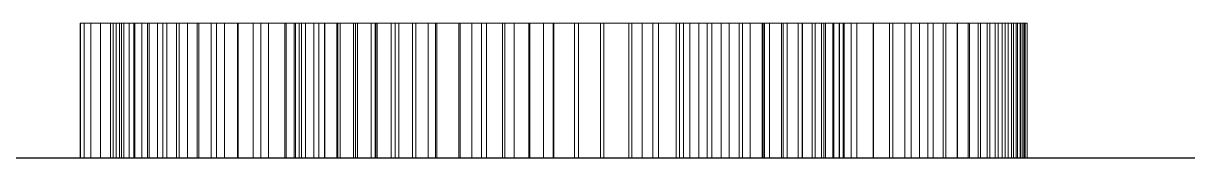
# Model space of a CAD drawing. Header units: millimetres. Extents: x 6 to 207, y 20 to 91.
# Drawn here: x 46.03 to 47.758, y 20.667 to 20.867 of the extents above; entities that cross this region are included whole.
import ezdxf

# ---------------------------------------------------------------- set-up
doc = ezdxf.new("R2010")
doc.units = ezdxf.units.MM
doc.linetypes.add('WP_HIDDEN', pattern=[2.3, 1.5, -0.8])
doc.layers.add('HIDDEN', color=7, linetype='WP_HIDDEN', lineweight=13)
doc.layers.add('VISIBLE', color=7, linetype='CONTINUOUS', lineweight=25)

msp = doc.modelspace()

# ---------------------------------------------------------------- linework, layer by layer
at = {"layer": 'HIDDEN', "ltscale": 0.333333}
for p, q in [((46.11398, 20.66667), (46.11398, 20.86667)), ((46.11398, 20.86667), (47.51925, 20.86667)), ((46.1148, 20.86667), (46.11398, 20.86667)), ((46.1148, 20.66667), (46.1148, 20.86667)), ((46.12014, 20.86667), (46.1148, 20.86667)), ((46.12014, 20.66667), (46.12014, 20.86667)), ((46.13002, 20.86667), (46.12014, 20.86667)), ((46.13002, 20.66667), (46.13002, 20.86667)), ((46.14444, 20.86667), (46.13002, 20.86667)), ((46.14444, 20.66667), (46.14444, 20.86667)), ((46.15886, 20.86667), (46.14444, 20.86667)), ((46.15886, 20.66667), (46.15886, 20.86667)), ((46.1753, 20.86667), (46.15886, 20.86667)), ((46.16329, 20.66667), (46.16329, 20.86667)), ((46.16329, 20.86667), (46.43158, 20.86667)), ((46.16733, 20.86667), (46.16329, 20.86667)), ((46.16733, 20.66667), (46.16733, 20.86667)), ((46.17256, 20.86667), (46.16733, 20.86667)), ((46.17256, 20.66667), (46.17256, 20.86667)), ((46.17898, 20.86667), (46.17256, 20.86667)), ((46.1753, 20.66667), (46.1753, 20.86667)), ((46.19376, 20.86667), (46.1753, 20.86667)), ((46.17898, 20.66667), (46.17898, 20.86667)), ((46.18658, 20.86667), (46.17898, 20.86667)), ((46.18658, 20.66667), (46.18658, 20.86667)), ((46.19538, 20.86667), (46.18658, 20.86667)), ((46.19376, 20.66667), (46.19376, 20.86667)), ((46.21423, 20.86667), (46.19376, 20.86667)), ((46.19538, 20.66667), (46.19538, 20.86667)), ((46.20537, 20.86667), (46.19538, 20.86667)), ((46.20537, 20.66667), (46.20537, 20.86667)), ((46.21655, 20.86667), (46.20537, 20.86667)), ((46.21423, 20.66667), (46.21423, 20.86667)), ((46.23672, 20.86667), (46.21423, 20.86667)), ((46.21655, 20.66667), (46.21655, 20.86667)), ((46.22891, 20.86667), (46.21655, 20.86667)), ((46.22891, 20.66667), (46.22891, 20.86667)), ((46.24247, 20.86667), (46.22891, 20.86667)), ((46.23672, 20.66667), (46.23672, 20.86667)), ((46.26122, 20.86667), (46.23672, 20.86667)), ((46.24247, 20.66667), (46.24247, 20.86667)), ((46.25721, 20.86667), (46.24247, 20.86667)), ((46.25721, 20.66667), (46.25721, 20.86667)), ((46.27315, 20.86667), (46.25721, 20.86667)), ((46.26122, 20.66667), (46.26122, 20.86667)), ((46.28775, 20.86667), (46.26122, 20.86667)), ((46.27315, 20.66667), (46.27315, 20.86667)), ((46.29027, 20.86667), (46.27315, 20.86667)), ((46.28775, 20.66667), (46.28775, 20.86667)), ((46.31629, 20.86667), (46.28775, 20.86667)), ((46.30859, 20.86667), (46.29027, 20.86667)), ((46.29027, 20.66667), (46.29027, 20.86667)), ((46.32809, 20.86667), (46.30859, 20.86667)), ((46.30859, 20.66667), (46.30859, 20.86667)), ((46.31629, 20.66667), (46.31629, 20.86667)), ((46.34748, 20.86667), (46.31629, 20.86667)), ((46.34879, 20.86667), (46.32809, 20.86667)), ((46.32809, 20.66667), (46.32809, 20.86667)), ((46.34748, 20.66667), (46.34748, 20.86667)), ((46.38196, 20.86667), (46.34748, 20.86667)), ((46.37067, 20.86667), (46.34879, 20.86667)), ((46.34879, 20.66667), (46.34879, 20.86667)), ((46.39363, 20.86667), (46.37067, 20.86667)), ((46.37067, 20.66667), (46.37067, 20.86667)), ((46.38196, 20.66667), (46.38196, 20.86667)), ((46.41972, 20.86667), (46.38196, 20.86667)), ((46.41756, 20.86667), (46.39363, 20.86667)), ((46.39363, 20.66667), (46.39363, 20.86667)), ((46.44244, 20.86667), (46.41756, 20.86667)), ((46.41756, 20.66667), (46.41756, 20.86667)), ((46.41972, 20.66667), (46.41972, 20.86667)), ((46.46077, 20.86667), (46.41972, 20.86667)), ((46.43158, 20.66667), (46.43158, 20.86667)), ((46.43158, 20.86667), (46.43369, 20.86667)), ((46.43369, 20.66667), (46.43369, 20.86667)), ((46.43369, 20.86667), (46.43929, 20.86667)), ((46.43929, 20.66667), (46.43929, 20.86667)), ((46.43929, 20.86667), (46.44837, 20.86667)), ((46.46829, 20.86667), (46.44244, 20.86667)), ((46.44244, 20.66667), (46.44244, 20.86667)), ((46.44837, 20.66667), (46.44837, 20.86667)), ((46.44837, 20.86667), (46.46095, 20.86667)), ((46.46077, 20.66667), (46.46077, 20.86667)), ((46.55272, 20.86667), (46.46077, 20.86667)), ((46.46095, 20.66667), (46.46095, 20.86667)), ((46.46095, 20.86667), (46.47701, 20.86667)), ((46.4951, 20.86667), (46.46829, 20.86667)), ((46.46829, 20.66667), (46.46829, 20.86667)), ((47.51925, 20.86667), (46.47654, 20.86667)), ((46.47654, 20.66667), (46.47654, 20.86667)), ((46.47654, 20.86667), (46.49974, 20.86667)), ((46.47701, 20.66667), (46.47701, 20.86667)), ((46.47701, 20.86667), (46.49657, 20.86667)), ((46.52288, 20.86667), (46.4951, 20.86667)), ((46.4951, 20.66667), (46.4951, 20.86667)), ((46.49657, 20.66667), (46.49657, 20.86667)), ((46.49657, 20.86667), (46.51962, 20.86667)), ((46.49974, 20.66667), (46.49974, 20.86667)), ((46.49974, 20.86667), (46.52585, 20.86667)), ((46.51962, 20.66667), (46.51962, 20.86667)), ((46.51962, 20.86667), (46.54615, 20.86667)), ((46.55162, 20.86667), (46.52288, 20.86667)), ((46.52288, 20.66667), (46.52288, 20.86667)), ((46.52585, 20.66667), (46.52585, 20.86667)), ((46.52585, 20.86667), (46.55485, 20.86667)), ((46.54615, 20.66667), (46.54615, 20.86667)), ((46.54615, 20.86667), (46.57561, 20.86667)), ((46.58132, 20.86667), (46.55162, 20.86667)), ((46.55162, 20.66667), (46.55162, 20.86667)), ((46.55272, 20.66667), (46.55272, 20.86667)), ((46.65782, 20.86667), (46.55272, 20.86667)), ((46.55485, 20.66667), (46.55485, 20.86667)), ((46.55485, 20.86667), (46.58676, 20.86667)), ((46.57561, 20.66667), (46.57561, 20.86667)), ((46.57561, 20.86667), (46.60742, 20.86667)), ((46.61198, 20.86667), (46.58132, 20.86667)), ((46.58132, 20.66667), (46.58132, 20.86667)), ((46.58676, 20.66667), (46.58676, 20.86667)), ((46.58676, 20.86667), (46.63063, 20.86667)), ((46.60742, 20.66667), (46.60742, 20.86667)), ((46.60742, 20.86667), (46.64159, 20.86667)), ((46.64361, 20.86667), (46.61198, 20.86667)), ((46.61198, 20.66667), (46.61198, 20.86667)), ((46.63063, 20.66667), (46.63063, 20.86667)), ((46.63063, 20.86667), (46.69552, 20.86667)), ((46.64159, 20.66667), (46.64159, 20.86667)), ((46.64159, 20.86667), (46.67812, 20.86667)), ((46.6762, 20.86667), (46.64361, 20.86667)), ((46.64361, 20.66667), (46.64361, 20.86667)), ((46.74096, 20.86667), (46.65782, 20.86667)), ((46.70975, 20.86667), (46.6762, 20.86667)), ((46.6762, 20.66667), (46.6762, 20.86667)), ((46.67812, 20.66667), (46.67812, 20.86667)), ((46.67812, 20.86667), (46.71701, 20.86667)), ((46.69552, 20.66667), (46.69552, 20.86667)), ((46.69552, 20.86667), (46.78145, 20.86667)), ((46.74427, 20.86667), (46.70975, 20.86667)), ((46.70975, 20.66667), (46.70975, 20.86667)), ((46.71701, 20.66667), (46.71701, 20.86667)), ((46.71701, 20.86667), (46.75825, 20.86667)), ((46.74096, 20.66667), (46.74096, 20.86667)), ((46.81707, 20.86667), (46.74096, 20.86667)), ((46.77975, 20.86667), (46.74427, 20.86667)), ((46.74427, 20.66667), (46.74427, 20.86667)), ((46.75825, 20.66667), (46.75825, 20.86667)), ((46.75825, 20.86667), (46.80184, 20.86667)), ((46.81619, 20.86667), (46.77975, 20.86667)), ((46.77975, 20.66667), (46.77975, 20.86667)), ((46.78145, 20.66667), (46.78145, 20.86667)), ((46.78145, 20.86667), (46.8884, 20.86667)), ((46.80184, 20.66667), (46.80184, 20.86667)), ((46.80184, 20.86667), (46.8478, 20.86667)), ((46.8536, 20.86667), (46.81619, 20.86667)), ((46.81619, 20.66667), (46.81619, 20.86667)), ((46.81707, 20.66667), (46.81707, 20.86667)), ((46.88616, 20.86667), (46.81707, 20.86667)), ((46.8478, 20.66667), (46.8478, 20.86667)), ((46.8478, 20.86667), (46.89134, 20.86667)), ((46.89135, 20.86667), (46.8536, 20.86667)), ((46.8536, 20.66667), (46.8536, 20.86667)), ((46.88616, 20.66667), (46.88616, 20.86667)), ((46.94823, 20.86667), (46.88616, 20.86667)), ((46.8884, 20.86667), (47.01906, 20.86667)), ((46.89134, 20.66667), (46.89134, 20.86667)), ((46.89134, 20.86667), (46.93277, 20.86667)), ((46.9281, 20.86667), (46.89135, 20.86667)), ((46.89135, 20.66667), (46.89135, 20.86667)), ((46.96386, 20.86667), (46.9281, 20.86667)), ((46.9281, 20.66667), (46.9281, 20.86667)), ((46.93277, 20.66667), (46.93277, 20.86667)), ((46.93277, 20.86667), (46.9721, 20.86667)), ((46.94823, 20.66667), (46.94823, 20.86667)), ((47.00327, 20.86667), (46.94823, 20.86667)), ((46.99862, 20.86667), (46.96386, 20.86667)), ((46.96386, 20.66667), (46.96386, 20.86667)), ((46.9721, 20.66667), (46.9721, 20.86667)), ((46.9721, 20.86667), (47.00932, 20.86667)), ((47.03239, 20.86667), (46.99862, 20.86667)), ((46.99862, 20.66667), (46.99862, 20.86667)), ((47.00327, 20.66667), (47.00327, 20.86667)), ((47.05128, 20.86667), (47.00327, 20.86667)), ((47.00932, 20.66667), (47.00932, 20.86667)), ((47.00932, 20.86667), (47.04443, 20.86667)), ((47.01906, 20.66667), (47.01906, 20.86667)), ((47.01906, 20.86667), (47.12969, 20.86667)), ((47.06515, 20.86667), (47.03239, 20.86667)), ((47.03239, 20.66667), (47.03239, 20.86667)), ((47.04443, 20.66667), (47.04443, 20.86667)), ((47.04443, 20.86667), (47.07743, 20.86667)), ((47.05128, 20.66667), (47.05128, 20.86667)), ((47.09228, 20.86667), (47.05128, 20.86667)), ((47.09692, 20.86667), (47.06515, 20.86667)), ((47.06515, 20.66667), (47.06515, 20.86667)), ((47.07743, 20.66667), (47.07743, 20.86667)), ((47.07743, 20.86667), (47.10833, 20.86667)), ((47.09228, 20.66667), (47.09228, 20.86667)), ((47.12624, 20.86667), (47.09228, 20.86667)), ((47.12769, 20.86667), (47.09692, 20.86667)), ((47.09692, 20.66667), (47.09692, 20.86667)), ((47.10833, 20.66667), (47.10833, 20.86667)), ((47.10833, 20.86667), (47.13712, 20.86667)), ((47.12624, 20.66667), (47.12624, 20.86667)), ((47.15479, 20.86667), (47.12624, 20.86667)), ((47.15747, 20.86667), (47.12769, 20.86667)), ((47.12769, 20.66667), (47.12769, 20.86667)), ((47.12969, 20.66667), (47.12969, 20.86667)), ((47.12969, 20.86667), (47.22028, 20.86667)), ((47.13712, 20.66667), (47.13712, 20.86667)), ((47.13712, 20.86667), (47.16312, 20.86667)), ((47.15479, 20.66667), (47.15479, 20.86667)), ((47.17954, 20.86667), (47.15479, 20.86667)), ((47.18625, 20.86667), (47.15747, 20.86667)), ((47.15747, 20.66667), (47.15747, 20.86667)), ((47.16312, 20.66667), (47.16312, 20.86667)), ((47.16312, 20.86667), (47.18566, 20.86667)), ((47.17954, 20.66667), (47.17954, 20.86667)), ((47.20048, 20.86667), (47.17954, 20.86667)), ((47.18566, 20.66667), (47.18566, 20.86667)), ((47.18566, 20.86667), (47.20472, 20.86667)), ((47.21403, 20.86667), (47.18625, 20.86667)), ((47.18625, 20.66667), (47.18625, 20.86667)), ((47.20048, 20.66667), (47.20048, 20.86667)), ((47.21761, 20.86667), (47.20048, 20.86667)), ((47.20472, 20.66667), (47.20472, 20.86667)), ((47.20472, 20.86667), (47.22033, 20.86667)), ((47.24081, 20.86667), (47.21403, 20.86667)), ((47.21403, 20.66667), (47.21403, 20.86667)), ((47.21761, 20.66667), (47.21761, 20.86667)), ((47.23093, 20.86667), (47.21761, 20.86667)), ((47.22028, 20.66667), (47.22028, 20.86667)), ((47.22028, 20.86667), (47.25807, 20.86667)), ((47.22033, 20.66667), (47.22033, 20.86667)), ((47.22033, 20.86667), (47.23246, 20.86667)), ((47.23093, 20.66667), (47.23093, 20.86667)), ((47.24045, 20.86667), (47.23093, 20.86667)), ((47.23246, 20.66667), (47.23246, 20.86667)), ((47.23246, 20.86667), (47.24113, 20.86667)), ((47.24045, 20.66667), (47.24045, 20.86667)), ((47.24616, 20.86667), (47.24045, 20.86667)), ((47.2666, 20.86667), (47.24081, 20.86667)), ((47.24081, 20.66667), (47.24081, 20.86667)), ((47.24113, 20.66667), (47.24113, 20.86667)), ((47.24113, 20.86667), (47.24633, 20.86667)), ((47.24616, 20.66667), (47.24616, 20.86667)), ((47.24806, 20.86667), (47.24616, 20.86667)), ((47.24633, 20.66667), (47.24633, 20.86667)), ((47.24633, 20.86667), (47.24806, 20.86667)), ((47.24806, 20.66667), (47.24806, 20.86667)), ((47.25807, 20.66667), (47.25807, 20.86667)), ((47.25807, 20.86667), (47.29084, 20.86667)), ((47.29139, 20.86667), (47.2666, 20.86667)), ((47.2666, 20.66667), (47.2666, 20.86667)), ((47.29084, 20.66667), (47.29084, 20.86667)), ((47.29084, 20.86667), (47.32004, 20.86667)), ((47.31518, 20.86667), (47.29139, 20.86667)), ((47.29139, 20.66667), (47.29139, 20.86667)), ((47.33798, 20.86667), (47.31518, 20.86667)), ((47.31518, 20.66667), (47.31518, 20.86667)), ((47.32004, 20.66667), (47.32004, 20.86667)), ((47.32004, 20.86667), (47.34709, 20.86667)), ((47.35958, 20.86667), (47.33798, 20.86667)), ((47.33798, 20.66667), (47.33798, 20.86667)), ((47.34709, 20.66667), (47.34709, 20.86667)), ((47.34709, 20.86667), (47.37198, 20.86667)), ((47.37978, 20.86667), (47.35958, 20.86667)), ((47.35958, 20.66667), (47.35958, 20.86667)), ((47.37198, 20.66667), (47.37198, 20.86667)), ((47.37198, 20.86667), (47.39472, 20.86667)), ((47.3986, 20.86667), (47.37978, 20.86667)), ((47.37978, 20.66667), (47.37978, 20.86667)), ((47.39472, 20.66667), (47.39472, 20.86667)), ((47.39472, 20.86667), (47.4153, 20.86667)), ((47.41602, 20.86667), (47.3986, 20.86667)), ((47.3986, 20.66667), (47.3986, 20.86667)), ((47.4153, 20.66667), (47.4153, 20.86667)), ((47.4153, 20.86667), (47.43374, 20.86667)), ((47.43204, 20.86667), (47.41602, 20.86667)), ((47.41602, 20.66667), (47.41602, 20.86667)), ((47.44668, 20.86667), (47.43204, 20.86667)), ((47.43204, 20.66667), (47.43204, 20.86667)), ((47.43374, 20.66667), (47.43374, 20.86667)), ((47.43374, 20.86667), (47.45002, 20.86667)), ((47.45991, 20.86667), (47.44668, 20.86667)), ((47.44668, 20.66667), (47.44668, 20.86667)), ((47.45002, 20.66667), (47.45002, 20.86667)), ((47.45002, 20.86667), (47.46415, 20.86667)), ((47.47176, 20.86667), (47.45991, 20.86667)), ((47.45991, 20.66667), (47.45991, 20.86667)), ((47.46415, 20.66667), (47.46415, 20.86667)), ((47.46415, 20.86667), (47.47638, 20.86667)), ((47.48221, 20.86667), (47.47176, 20.86667)), ((47.47176, 20.66667), (47.47176, 20.86667)), ((47.47638, 20.66667), (47.47638, 20.86667)), ((47.47638, 20.86667), (47.48699, 20.86667)), ((47.49127, 20.86667), (47.48221, 20.86667)), ((47.48221, 20.66667), (47.48221, 20.86667)), ((47.48699, 20.66667), (47.48699, 20.86667)), ((47.48699, 20.86667), (47.49596, 20.86667)), ((47.49893, 20.86667), (47.49127, 20.86667)), ((47.49127, 20.66667), (47.49127, 20.86667)), ((47.49596, 20.66667), (47.49596, 20.86667)), ((47.49596, 20.86667), (47.5033, 20.86667)), ((47.50521, 20.86667), (47.49893, 20.86667)), ((47.49893, 20.66667), (47.49893, 20.86667)), ((47.5033, 20.66667), (47.5033, 20.86667)), ((47.5033, 20.86667), (47.50901, 20.86667)), ((47.51008, 20.86667), (47.50521, 20.86667)), ((47.50521, 20.66667), (47.50521, 20.86667)), ((47.50901, 20.66667), (47.50901, 20.86667)), ((47.50901, 20.86667), (47.51309, 20.86667)), ((47.51357, 20.86667), (47.51008, 20.86667)), ((47.51008, 20.66667), (47.51008, 20.86667)), ((47.51309, 20.66667), (47.51309, 20.86667)), ((47.51309, 20.86667), (47.51554, 20.86667)), ((47.51566, 20.86667), (47.51357, 20.86667)), ((47.51357, 20.66667), (47.51357, 20.86667)), ((47.51554, 20.66667), (47.51554, 20.86667)), ((47.51554, 20.86667), (47.51635, 20.86667)), ((47.51635, 20.86667), (47.51566, 20.86667)), ((47.51566, 20.66667), (47.51566, 20.86667)), ((47.51635, 20.66667), (47.51635, 20.86667)), ((47.51925, 20.66667), (47.51925, 20.86667)), ((46.11398, 20.66667), (46.1148, 20.66667)), ((47.51925, 20.66667), (46.11398, 20.66667)), ((46.1148, 20.66667), (46.12014, 20.66667)), ((46.12014, 20.66667), (46.13002, 20.66667)), ((46.13002, 20.66667), (46.14444, 20.66667)), ((46.14444, 20.66667), (46.15886, 20.66667)), ((46.15886, 20.66667), (46.1753, 20.66667)), ((46.16329, 20.66667), (46.16733, 20.66667)), ((46.43158, 20.66667), (46.16329, 20.66667)), ((46.16733, 20.66667), (46.17256, 20.66667)), ((46.17256, 20.66667), (46.17898, 20.66667)), ((46.1753, 20.66667), (46.19376, 20.66667)), ((46.17898, 20.66667), (46.18658, 20.66667)), ((46.18658, 20.66667), (46.19538, 20.66667)), ((46.19376, 20.66667), (46.21423, 20.66667)), ((46.19538, 20.66667), (46.20537, 20.66667)), ((46.20537, 20.66667), (46.21655, 20.66667)), ((46.21423, 20.66667), (46.23672, 20.66667)), ((46.21655, 20.66667), (46.22891, 20.66667)), ((46.22891, 20.66667), (46.24247, 20.66667)), ((46.23672, 20.66667), (46.26122, 20.66667)), ((46.24247, 20.66667), (46.25721, 20.66667)), ((46.25721, 20.66667), (46.27315, 20.66667)), ((46.26122, 20.66667), (46.28775, 20.66667)), ((46.27315, 20.66667), (46.29027, 20.66667)), ((46.28775, 20.66667), (46.31629, 20.66667)), ((46.29027, 20.66667), (46.30859, 20.66667)), ((46.30859, 20.66667), (46.32809, 20.66667)), ((46.31629, 20.66667), (46.34748, 20.66667)), ((46.32809, 20.66667), (46.34879, 20.66667)), ((46.34748, 20.66667), (46.38196, 20.66667)), ((46.34879, 20.66667), (46.37067, 20.66667)), ((46.37067, 20.66667), (46.39363, 20.66667)), ((46.38196, 20.66667), (46.41972, 20.66667)), ((46.39363, 20.66667), (46.41756, 20.66667)), ((46.41756, 20.66667), (46.44244, 20.66667)), ((46.41972, 20.66667), (46.46077, 20.66667)), ((46.43369, 20.66667), (46.43158, 20.66667)), ((46.43929, 20.66667), (46.43369, 20.66667)), ((46.44837, 20.66667), (46.43929, 20.66667)), ((46.44244, 20.66667), (46.46829, 20.66667)), ((46.46095, 20.66667), (46.44837, 20.66667)), ((46.46077, 20.66667), (46.55272, 20.66667)), ((46.47701, 20.66667), (46.46095, 20.66667)), ((46.46829, 20.66667), (46.4951, 20.66667)), ((46.47654, 20.66667), (47.51925, 20.66667)), ((46.49974, 20.66667), (46.47654, 20.66667)), ((46.49657, 20.66667), (46.47701, 20.66667)), ((46.4951, 20.66667), (46.52288, 20.66667)), ((46.51962, 20.66667), (46.49657, 20.66667)), ((46.52585, 20.66667), (46.49974, 20.66667)), ((46.54615, 20.66667), (46.51962, 20.66667)), ((46.52288, 20.66667), (46.55162, 20.66667)), ((46.55485, 20.66667), (46.52585, 20.66667)), ((46.57561, 20.66667), (46.54615, 20.66667)), ((46.55162, 20.66667), (46.58132, 20.66667)), ((46.55272, 20.66667), (46.65782, 20.66667)), ((46.58676, 20.66667), (46.55485, 20.66667)), ((46.60742, 20.66667), (46.57561, 20.66667)), ((46.58132, 20.66667), (46.61198, 20.66667)), ((46.63063, 20.66667), (46.58676, 20.66667)), ((46.64159, 20.66667), (46.60742, 20.66667)), ((46.61198, 20.66667), (46.64361, 20.66667)), ((46.69552, 20.66667), (46.63063, 20.66667)), ((46.67812, 20.66667), (46.64159, 20.66667)), ((46.64361, 20.66667), (46.6762, 20.66667)), ((46.65782, 20.66667), (46.74096, 20.66667)), ((46.6762, 20.66667), (46.70975, 20.66667)), ((46.71701, 20.66667), (46.67812, 20.66667)), ((46.78145, 20.66667), (46.69552, 20.66667)), ((46.70975, 20.66667), (46.74427, 20.66667)), ((46.75825, 20.66667), (46.71701, 20.66667)), ((46.74096, 20.66667), (46.81707, 20.66667)), ((46.74427, 20.66667), (46.77975, 20.66667)), ((46.80184, 20.66667), (46.75825, 20.66667)), ((46.77975, 20.66667), (46.81619, 20.66667)), ((46.8884, 20.66667), (46.78145, 20.66667)), ((46.8478, 20.66667), (46.80184, 20.66667)), ((46.81619, 20.66667), (46.8536, 20.66667)), ((46.81707, 20.66667), (46.88616, 20.66667)), ((46.89134, 20.66667), (46.8478, 20.66667)), ((46.8536, 20.66667), (46.89135, 20.66667)), ((46.88616, 20.66667), (46.94823, 20.66667)), ((47.01906, 20.66667), (46.8884, 20.66667)), ((46.93277, 20.66667), (46.89134, 20.66667)), ((46.89135, 20.66667), (46.9281, 20.66667)), ((46.9281, 20.66667), (46.96386, 20.66667)), ((46.9721, 20.66667), (46.93277, 20.66667)), ((46.94823, 20.66667), (47.00327, 20.66667)), ((46.96386, 20.66667), (46.99862, 20.66667)), ((47.00932, 20.66667), (46.9721, 20.66667)), ((46.99862, 20.66667), (47.03239, 20.66667)), ((47.00327, 20.66667), (47.05128, 20.66667)), ((47.04443, 20.66667), (47.00932, 20.66667)), ((47.12969, 20.66667), (47.01906, 20.66667)), ((47.03239, 20.66667), (47.06515, 20.66667)), ((47.07743, 20.66667), (47.04443, 20.66667)), ((47.05128, 20.66667), (47.09228, 20.66667)), ((47.06515, 20.66667), (47.09692, 20.66667)), ((47.10833, 20.66667), (47.07743, 20.66667)), ((47.09228, 20.66667), (47.12624, 20.66667)), ((47.09692, 20.66667), (47.12769, 20.66667)), ((47.13712, 20.66667), (47.10833, 20.66667)), ((47.12624, 20.66667), (47.15479, 20.66667)), ((47.12769, 20.66667), (47.15747, 20.66667)), ((47.22028, 20.66667), (47.12969, 20.66667)), ((47.16312, 20.66667), (47.13712, 20.66667)), ((47.15479, 20.66667), (47.17954, 20.66667)), ((47.15747, 20.66667), (47.18625, 20.66667)), ((47.18566, 20.66667), (47.16312, 20.66667)), ((47.17954, 20.66667), (47.20048, 20.66667)), ((47.20472, 20.66667), (47.18566, 20.66667)), ((47.18625, 20.66667), (47.21403, 20.66667)), ((47.20048, 20.66667), (47.21761, 20.66667)), ((47.22033, 20.66667), (47.20472, 20.66667)), ((47.21403, 20.66667), (47.24081, 20.66667)), ((47.21761, 20.66667), (47.23093, 20.66667)), ((47.25807, 20.66667), (47.22028, 20.66667)), ((47.23246, 20.66667), (47.22033, 20.66667)), ((47.23093, 20.66667), (47.24045, 20.66667)), ((47.24113, 20.66667), (47.23246, 20.66667)), ((47.24045, 20.66667), (47.24616, 20.66667)), ((47.24081, 20.66667), (47.2666, 20.66667)), ((47.24633, 20.66667), (47.24113, 20.66667)), ((47.24616, 20.66667), (47.24806, 20.66667)), ((47.24806, 20.66667), (47.24633, 20.66667)), ((47.29084, 20.66667), (47.25807, 20.66667)), ((47.2666, 20.66667), (47.29139, 20.66667)), ((47.32004, 20.66667), (47.29084, 20.66667)), ((47.29139, 20.66667), (47.31518, 20.66667)), ((47.31518, 20.66667), (47.33798, 20.66667)), ((47.34709, 20.66667), (47.32004, 20.66667)), ((47.33798, 20.66667), (47.35958, 20.66667)), ((47.37198, 20.66667), (47.34709, 20.66667)), ((47.35958, 20.66667), (47.37978, 20.66667)), ((47.39472, 20.66667), (47.37198, 20.66667)), ((47.37978, 20.66667), (47.3986, 20.66667)), ((47.4153, 20.66667), (47.39472, 20.66667)), ((47.3986, 20.66667), (47.41602, 20.66667)), ((47.43374, 20.66667), (47.4153, 20.66667)), ((47.41602, 20.66667), (47.43204, 20.66667)), ((47.43204, 20.66667), (47.44668, 20.66667)), ((47.45002, 20.66667), (47.43374, 20.66667)), ((47.44668, 20.66667), (47.45991, 20.66667)), ((47.46415, 20.66667), (47.45002, 20.66667)), ((47.45991, 20.66667), (47.47176, 20.66667)), ((47.47638, 20.66667), (47.46415, 20.66667)), ((47.47176, 20.66667), (47.48221, 20.66667)), ((47.48699, 20.66667), (47.47638, 20.66667)), ((47.48221, 20.66667), (47.49127, 20.66667)), ((47.49596, 20.66667), (47.48699, 20.66667)), ((47.49127, 20.66667), (47.49893, 20.66667)), ((47.5033, 20.66667), (47.49596, 20.66667)), ((47.49893, 20.66667), (47.50521, 20.66667)), ((47.50901, 20.66667), (47.5033, 20.66667)), ((47.50521, 20.66667), (47.51008, 20.66667)), ((47.51309, 20.66667), (47.50901, 20.66667)), ((47.51008, 20.66667), (47.51357, 20.66667)), ((47.51554, 20.66667), (47.51309, 20.66667)), ((47.51357, 20.66667), (47.51566, 20.66667)), ((47.51635, 20.66667), (47.51554, 20.66667)), ((47.51566, 20.66667), (47.51635, 20.66667))]:
    msp.add_line(p, q, dxfattribs=at)
at = {"layer": 'VISIBLE'}
msp.add_line((40.66667, 20.66667), (66.66667, 20.66667), dxfattribs=at)

doc.saveas('drawing.dxf')
